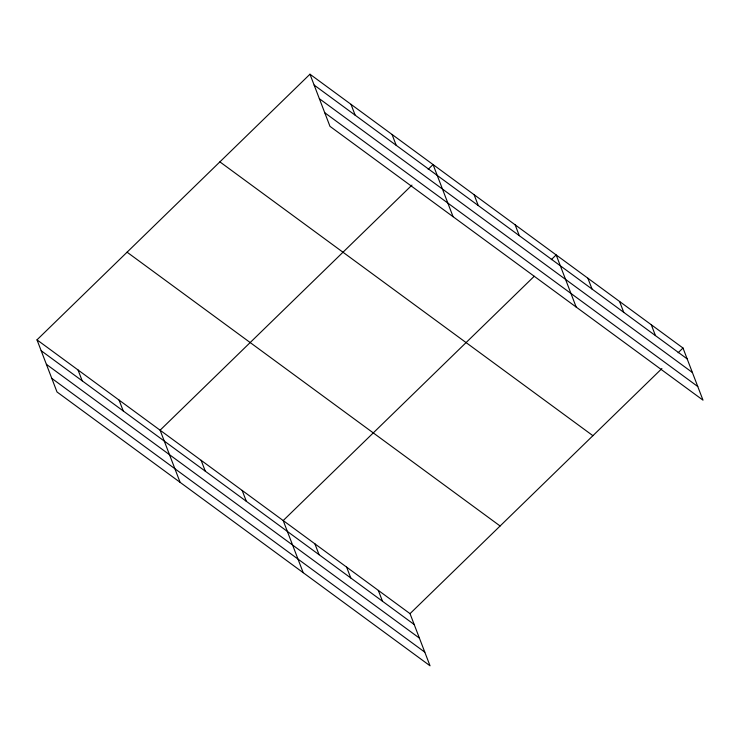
<?xml version="1.0" encoding="UTF-8"?>
<svg xmlns="http://www.w3.org/2000/svg" width="740" height="740" viewBox="0 0 740 740"><rect width="100%" height="100%" fill="white"/><g stroke="black" fill="none" stroke-linecap="round" stroke-linejoin="round"><path stroke-width="1.11" d="M37 339.845L410.025 613.654L430.033 665.787L57.008 391.978L37 339.845L309.968 74.213L682.992 348.022L703 400.155L329.975 126.346L309.968 74.213M411.967 185.102L160.099 430.208L180.107 482.332M428.192 169.312L433.067 164.567L453.074 216.7M534.252 276.251L283.198 520.562L303.206 572.686M551.291 259.666L556.166 254.93L576.173 307.054M410.025 613.654L661.893 368.557M678.118 352.758L682.992 348.022M314.139 85.072L687.155 358.882M319.365 98.698L692.39 372.498M324.749 112.73L697.774 386.53M219.891 161.875L592.907 435.684M127.076 252.192L500.101 525.992M41.172 350.714L414.187 624.514M46.398 364.33L419.423 638.13M51.782 378.362L424.806 652.162M651.283 324.749L655.455 335.608M619.574 301.476L623.746 312.336M587.865 278.203L592.037 289.062M515.133 224.812L519.295 235.672M474.099 194.694L478.262 205.554M392.034 134.449L396.205 145.317M351 104.331L355.172 115.2M378.316 590.381L382.488 601.241M346.607 567.108L350.779 577.968M314.898 543.835L319.07 554.695M242.165 490.444L246.328 501.304M201.132 460.326L205.294 471.186M119.066 400.09L123.238 410.95M78.033 369.963L82.205 380.832"/></g></svg>
